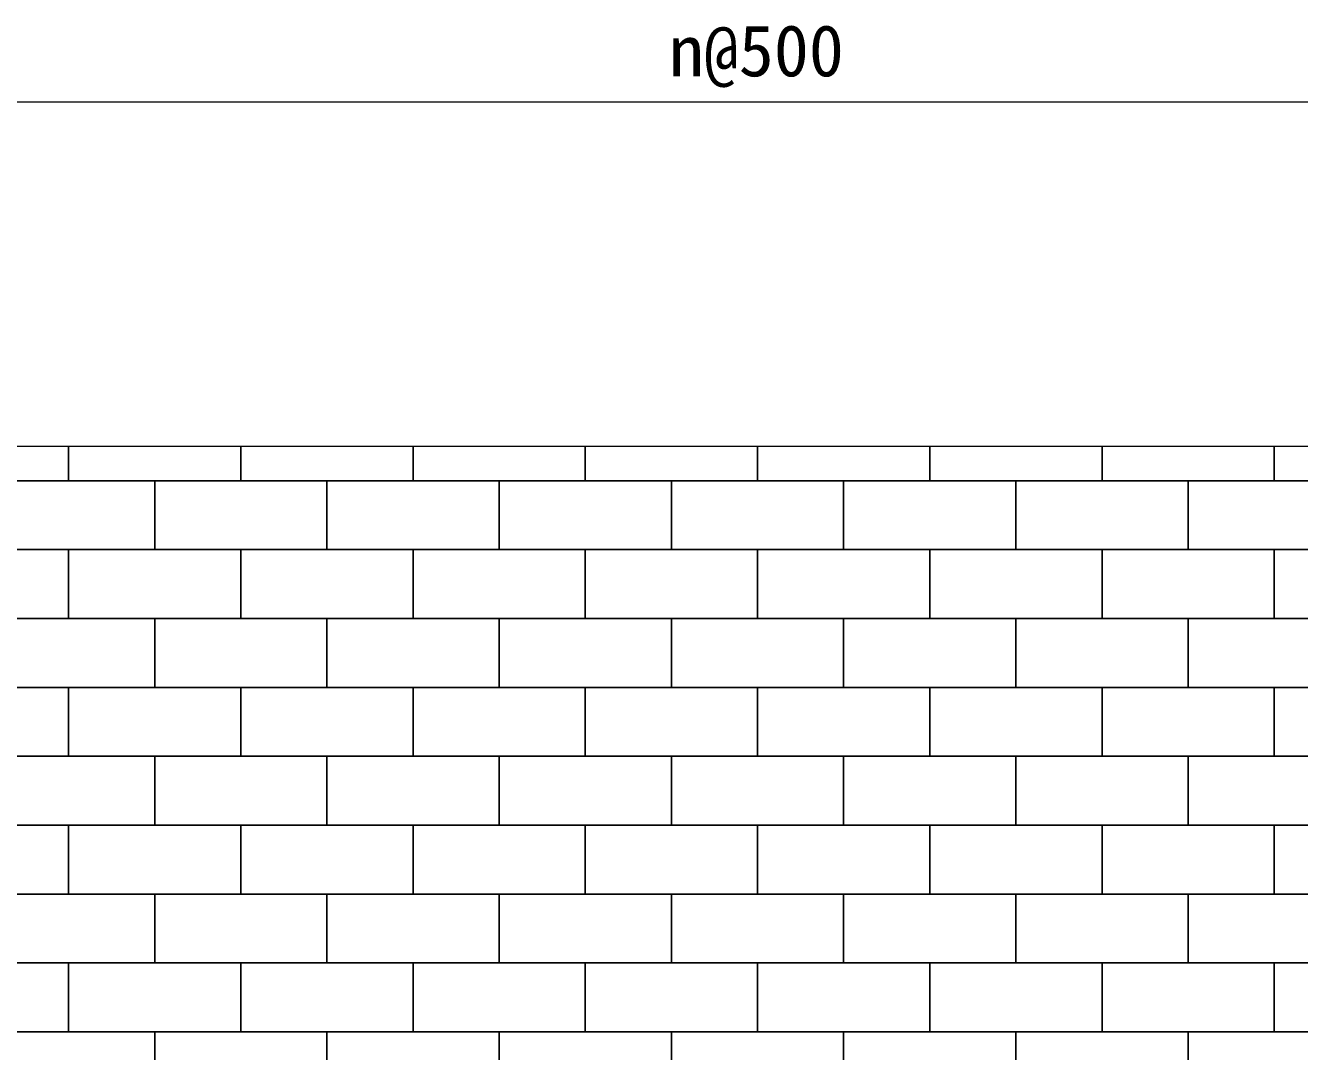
# Model space of a CAD drawing. Units: millimetres, scale not verified. Extents: x 1702 to 43752, y 1233 to 30933.
# Drawn here: x 25905 to 29603, y 22824 to 25803 of the extents above; entities that cross this region are included whole.
import ezdxf
from ezdxf.enums import TextEntityAlignment as Align

# ---------------------------------------------------------------- set-up
doc = ezdxf.new("R2010")
doc.units = ezdxf.units.MM
doc.header["$LTSCALE"] = 50
doc.layers.add('D-STR-DIM', color=7, linetype='Continuous', lineweight=13)
doc.layers.add('D-STR-STR（BLOCK）', color=1, linetype='Continuous', lineweight=13)
doc.styles.add('ＭＳ ゴシック', font='')
doc.styles.get('ＭＳ ゴシック').set_extended_font_data('MS Gothic')

msp = doc.modelspace()

# ---------------------------------------------------------------- linework, layer by layer
at = {"layer": 'D-STR-DIM'}
msp.add_line((23097.03, 25580.99), (32962.03, 25580.99), dxfattribs=at)
at = {"layer": 'D-STR-STR（BLOCK）'}
for p, q in [((25529.53, 24580.99), (26029.53, 24580.99)), ((26029.53, 24580.99), (26529.53, 24580.99)), ((26029.53, 24480.99), (26029.53, 24580.99)), ((26029.53, 24580.99), (26029.53, 24480.99)), ((26529.53, 24580.99), (26529.53, 24480.99)), ((26529.53, 24580.99), (27029.53, 24580.99)), ((26529.53, 24480.99), (26529.53, 24580.99)), ((27029.53, 24580.99), (27529.53, 24580.99)), ((27029.53, 24480.99), (27029.53, 24580.99)), ((27029.53, 24580.99), (27029.53, 24480.99)), ((27529.53, 24580.99), (28029.53, 24580.99)), ((27529.53, 24480.99), (27529.53, 24580.99)), ((27529.53, 24580.99), (27529.53, 24480.99)), ((28029.53, 24580.99), (28029.53, 24480.99)), ((28029.53, 24580.99), (28529.53, 24580.99)), ((28029.53, 24480.99), (28029.53, 24580.99)), ((28529.53, 24580.99), (29029.53, 24580.99)), ((28529.53, 24480.99), (28529.53, 24580.99)), ((28529.53, 24580.99), (28529.53, 24480.99)), ((29029.53, 24580.99), (29529.53, 24580.99)), ((29029.53, 24480.99), (29029.53, 24580.99)), ((29029.53, 24580.99), (29029.53, 24480.99)), ((29529.53, 24580.99), (29529.53, 24480.99)), ((29529.53, 24580.99), (30029.53, 24580.99)), ((29529.53, 24480.99), (29529.53, 24580.99)), ((26029.53, 24480.99), (25529.53, 24480.99)), ((25779.53, 24480.99), (26279.53, 24480.99)), ((26529.53, 24480.99), (26029.53, 24480.99)), ((26279.53, 24480.99), (26779.53, 24480.99)), ((26279.53, 24280.99), (26279.53, 24480.99)), ((26279.53, 24480.99), (26279.53, 24280.99)), ((27029.53, 24480.99), (26529.53, 24480.99)), ((26779.53, 24480.99), (26779.53, 24280.99)), ((26779.53, 24480.99), (27279.53, 24480.99)), ((26779.53, 24280.99), (26779.53, 24480.99)), ((27529.53, 24480.99), (27029.53, 24480.99)), ((27279.53, 24480.99), (27779.53, 24480.99)), ((27279.53, 24280.99), (27279.53, 24480.99)), ((27279.53, 24480.99), (27279.53, 24280.99)), ((28029.53, 24480.99), (27529.53, 24480.99)), ((27779.53, 24480.99), (28279.53, 24480.99)), ((27779.53, 24280.99), (27779.53, 24480.99)), ((27779.53, 24480.99), (27779.53, 24280.99)), ((28529.53, 24480.99), (28029.53, 24480.99)), ((28279.53, 24480.99), (28279.53, 24280.99)), ((28279.53, 24480.99), (28779.53, 24480.99)), ((28279.53, 24280.99), (28279.53, 24480.99)), ((29029.53, 24480.99), (28529.53, 24480.99)), ((28779.53, 24480.99), (29279.53, 24480.99)), ((28779.53, 24280.99), (28779.53, 24480.99)), ((28779.53, 24480.99), (28779.53, 24280.99)), ((29529.53, 24480.99), (29029.53, 24480.99)), ((29279.53, 24480.99), (29779.53, 24480.99)), ((29279.53, 24280.99), (29279.53, 24480.99)), ((29279.53, 24480.99), (29279.53, 24280.99)), ((30029.53, 24480.99), (29529.53, 24480.99)), ((25529.53, 24280.99), (26029.53, 24280.99)), ((26279.53, 24280.99), (25779.53, 24280.99)), ((26029.53, 24280.99), (26529.53, 24280.99)), ((26029.53, 24080.99), (26029.53, 24280.99)), ((26029.53, 24280.99), (26029.53, 24080.99)), ((26779.53, 24280.99), (26279.53, 24280.99)), ((26529.53, 24280.99), (26529.53, 24080.99)), ((26529.53, 24280.99), (27029.53, 24280.99)), ((26529.53, 24080.99), (26529.53, 24280.99)), ((27279.53, 24280.99), (26779.53, 24280.99)), ((27029.53, 24280.99), (27529.53, 24280.99)), ((27029.53, 24080.99), (27029.53, 24280.99)), ((27029.53, 24280.99), (27029.53, 24080.99)), ((27779.53, 24280.99), (27279.53, 24280.99)), ((27529.53, 24280.99), (28029.53, 24280.99)), ((27529.53, 24080.99), (27529.53, 24280.99)), ((27529.53, 24280.99), (27529.53, 24080.99)), ((28279.53, 24280.99), (27779.53, 24280.99)), ((28029.53, 24280.99), (28029.53, 24080.99)), ((28029.53, 24280.99), (28529.53, 24280.99)), ((28029.53, 24080.99), (28029.53, 24280.99)), ((28779.53, 24280.99), (28279.53, 24280.99)), ((28529.53, 24280.99), (29029.53, 24280.99)), ((28529.53, 24080.99), (28529.53, 24280.99)), ((28529.53, 24280.99), (28529.53, 24080.99)), ((29279.53, 24280.99), (28779.53, 24280.99)), ((29029.53, 24280.99), (29529.53, 24280.99)), ((29029.53, 24080.99), (29029.53, 24280.99)), ((29029.53, 24280.99), (29029.53, 24080.99)), ((29779.53, 24280.99), (29279.53, 24280.99)), ((29529.53, 24280.99), (29529.53, 24080.99)), ((29529.53, 24280.99), (30029.53, 24280.99)), ((29529.53, 24080.99), (29529.53, 24280.99)), ((26029.53, 24080.99), (25529.53, 24080.99)), ((25779.53, 24080.99), (26279.53, 24080.99)), ((26529.53, 24080.99), (26029.53, 24080.99)), ((26279.53, 24080.99), (26279.53, 23880.99)), ((26279.53, 24080.99), (26779.53, 24080.99)), ((26279.53, 23880.99), (26279.53, 24080.99)), ((27029.53, 24080.99), (26529.53, 24080.99)), ((26779.53, 24080.99), (27279.53, 24080.99)), ((26779.53, 23880.99), (26779.53, 24080.99)), ((26779.53, 24080.99), (26779.53, 23880.99)), ((27529.53, 24080.99), (27029.53, 24080.99)), ((27279.53, 24080.99), (27779.53, 24080.99)), ((27279.53, 23880.99), (27279.53, 24080.99)), ((27279.53, 24080.99), (27279.53, 23880.99)), ((28029.53, 24080.99), (27529.53, 24080.99)), ((27779.53, 24080.99), (27779.53, 23880.99)), ((27779.53, 24080.99), (28279.53, 24080.99)), ((27779.53, 23880.99), (27779.53, 24080.99)), ((28529.53, 24080.99), (28029.53, 24080.99)), ((28279.53, 24080.99), (28779.53, 24080.99)), ((28279.53, 23880.99), (28279.53, 24080.99)), ((28279.53, 24080.99), (28279.53, 23880.99)), ((29029.53, 24080.99), (28529.53, 24080.99)), ((28779.53, 24080.99), (29279.53, 24080.99)), ((28779.53, 23880.99), (28779.53, 24080.99)), ((28779.53, 24080.99), (28779.53, 23880.99)), ((29529.53, 24080.99), (29029.53, 24080.99)), ((29279.53, 24080.99), (29779.53, 24080.99)), ((29279.53, 23880.99), (29279.53, 24080.99)), ((29279.53, 24080.99), (29279.53, 23880.99)), ((30029.53, 24080.99), (29529.53, 24080.99)), ((25529.53, 23880.99), (26029.53, 23880.99)), ((26279.53, 23880.99), (25779.53, 23880.99)), ((26029.53, 23880.99), (26529.53, 23880.99)), ((26029.53, 23680.99), (26029.53, 23880.99)), ((26029.53, 23880.99), (26029.53, 23680.99)), ((26779.53, 23880.99), (26279.53, 23880.99)), ((26529.53, 23880.99), (26529.53, 23680.99)), ((26529.53, 23880.99), (27029.53, 23880.99)), ((26529.53, 23680.99), (26529.53, 23880.99)), ((27279.53, 23880.99), (26779.53, 23880.99)), ((27029.53, 23880.99), (27029.53, 23680.99)), ((27029.53, 23880.99), (27529.53, 23880.99)), ((27029.53, 23680.99), (27029.53, 23880.99)), ((27779.53, 23880.99), (27279.53, 23880.99)), ((27529.53, 23880.99), (28029.53, 23880.99)), ((27529.53, 23680.99), (27529.53, 23880.99)), ((27529.53, 23880.99), (27529.53, 23680.99)), ((28279.53, 23880.99), (27779.53, 23880.99)), ((28029.53, 23880.99), (28029.53, 23680.99)), ((28029.53, 23880.99), (28529.53, 23880.99)), ((28029.53, 23680.99), (28029.53, 23880.99)), ((28779.53, 23880.99), (28279.53, 23880.99)), ((28529.53, 23880.99), (29029.53, 23880.99)), ((28529.53, 23680.99), (28529.53, 23880.99)), ((28529.53, 23880.99), (28529.53, 23680.99)), ((29279.53, 23880.99), (28779.53, 23880.99)), ((29029.53, 23880.99), (29529.53, 23880.99)), ((29029.53, 23680.99), (29029.53, 23880.99)), ((29029.53, 23880.99), (29029.53, 23680.99)), ((29779.53, 23880.99), (29279.53, 23880.99)), ((29529.53, 23880.99), (29529.53, 23680.99)), ((29529.53, 23880.99), (30029.53, 23880.99)), ((29529.53, 23680.99), (29529.53, 23880.99)), ((26029.53, 23680.99), (25529.53, 23680.99)), ((25779.53, 23680.99), (26279.53, 23680.99)), ((26529.53, 23680.99), (26029.53, 23680.99)), ((26279.53, 23680.99), (26279.53, 23480.99)), ((26279.53, 23680.99), (26779.53, 23680.99)), ((26279.53, 23480.99), (26279.53, 23680.99)), ((27029.53, 23680.99), (26529.53, 23680.99)), ((26779.53, 23680.99), (27279.53, 23680.99)), ((26779.53, 23480.99), (26779.53, 23680.99)), ((26779.53, 23680.99), (26779.53, 23480.99)), ((27529.53, 23680.99), (27029.53, 23680.99)), ((27279.53, 23680.99), (27779.53, 23680.99)), ((27279.53, 23480.99), (27279.53, 23680.99)), ((27279.53, 23680.99), (27279.53, 23480.99)), ((28029.53, 23680.99), (27529.53, 23680.99)), ((27779.53, 23680.99), (27779.53, 23480.99)), ((27779.53, 23680.99), (28279.53, 23680.99)), ((27779.53, 23480.99), (27779.53, 23680.99)), ((28529.53, 23680.99), (28029.53, 23680.99)), ((28279.53, 23680.99), (28779.53, 23680.99)), ((28279.53, 23480.99), (28279.53, 23680.99)), ((28279.53, 23680.99), (28279.53, 23480.99)), ((29029.53, 23680.99), (28529.53, 23680.99)), ((28779.53, 23680.99), (29279.53, 23680.99)), ((28779.53, 23480.99), (28779.53, 23680.99)), ((28779.53, 23680.99), (28779.53, 23480.99)), ((29529.53, 23680.99), (29029.53, 23680.99)), ((29279.53, 23680.99), (29779.53, 23680.99)), ((29279.53, 23480.99), (29279.53, 23680.99)), ((29279.53, 23680.99), (29279.53, 23480.99)), ((30029.53, 23680.99), (29529.53, 23680.99)), ((25529.53, 23480.99), (26029.53, 23480.99)), ((26279.53, 23480.99), (25779.53, 23480.99)), ((26029.53, 23480.99), (26529.53, 23480.99)), ((26029.53, 23280.99), (26029.53, 23480.99)), ((26029.53, 23480.99), (26029.53, 23280.99)), ((26779.53, 23480.99), (26279.53, 23480.99)), ((26529.53, 23480.99), (26529.53, 23280.99)), ((26529.53, 23480.99), (27029.53, 23480.99)), ((26529.53, 23280.99), (26529.53, 23480.99)), ((27279.53, 23480.99), (26779.53, 23480.99)), ((27029.53, 23480.99), (27029.53, 23280.99)), ((27029.53, 23480.99), (27529.53, 23480.99)), ((27029.53, 23280.99), (27029.53, 23480.99)), ((27779.53, 23480.99), (27279.53, 23480.99)), ((27529.53, 23480.99), (28029.53, 23480.99)), ((27529.53, 23280.99), (27529.53, 23480.99)), ((27529.53, 23480.99), (27529.53, 23280.99)), ((28279.53, 23480.99), (27779.53, 23480.99)), ((28029.53, 23480.99), (28029.53, 23280.99)), ((28029.53, 23480.99), (28529.53, 23480.99)), ((28029.53, 23280.99), (28029.53, 23480.99)), ((28779.53, 23480.99), (28279.53, 23480.99)), ((28529.53, 23480.99), (29029.53, 23480.99)), ((28529.53, 23280.99), (28529.53, 23480.99)), ((28529.53, 23480.99), (28529.53, 23280.99)), ((29279.53, 23480.99), (28779.53, 23480.99)), ((29029.53, 23480.99), (29529.53, 23480.99)), ((29029.53, 23280.99), (29029.53, 23480.99)), ((29029.53, 23480.99), (29029.53, 23280.99)), ((29779.53, 23480.99), (29279.53, 23480.99)), ((29529.53, 23480.99), (29529.53, 23280.99)), ((29529.53, 23480.99), (30029.53, 23480.99)), ((29529.53, 23280.99), (29529.53, 23480.99)), ((26029.53, 23280.99), (25529.53, 23280.99)), ((25779.53, 23280.99), (26279.53, 23280.99)), ((26529.53, 23280.99), (26029.53, 23280.99)), ((26279.53, 23280.99), (26279.53, 23080.99)), ((26279.53, 23280.99), (26779.53, 23280.99)), ((26279.53, 23080.99), (26279.53, 23280.99)), ((27029.53, 23280.99), (26529.53, 23280.99)), ((26779.53, 23280.99), (27279.53, 23280.99)), ((26779.53, 23080.99), (26779.53, 23280.99)), ((26779.53, 23280.99), (26779.53, 23080.99)), ((27529.53, 23280.99), (27029.53, 23280.99)), ((27279.53, 23280.99), (27779.53, 23280.99)), ((27279.53, 23080.99), (27279.53, 23280.99)), ((27279.53, 23280.99), (27279.53, 23080.99)), ((28029.53, 23280.99), (27529.53, 23280.99)), ((27779.53, 23280.99), (27779.53, 23080.99)), ((27779.53, 23280.99), (28279.53, 23280.99)), ((27779.53, 23080.99), (27779.53, 23280.99)), ((28529.53, 23280.99), (28029.53, 23280.99)), ((28279.53, 23280.99), (28779.53, 23280.99)), ((28279.53, 23080.99), (28279.53, 23280.99)), ((28279.53, 23280.99), (28279.53, 23080.99)), ((29029.53, 23280.99), (28529.53, 23280.99)), ((28779.53, 23280.99), (29279.53, 23280.99)), ((28779.53, 23080.99), (28779.53, 23280.99)), ((28779.53, 23280.99), (28779.53, 23080.99)), ((29529.53, 23280.99), (29029.53, 23280.99)), ((29279.53, 23280.99), (29779.53, 23280.99)), ((29279.53, 23080.99), (29279.53, 23280.99)), ((29279.53, 23280.99), (29279.53, 23080.99)), ((30029.53, 23280.99), (29529.53, 23280.99)), ((25529.53, 23080.99), (26029.53, 23080.99)), ((26279.53, 23080.99), (25779.53, 23080.99)), ((26029.53, 23080.99), (26529.53, 23080.99)), ((26029.53, 22880.99), (26029.53, 23080.99)), ((26029.53, 23080.99), (26029.53, 22880.99)), ((26779.53, 23080.99), (26279.53, 23080.99)), ((26529.53, 23080.99), (26529.53, 22880.99)), ((26529.53, 23080.99), (27029.53, 23080.99)), ((26529.53, 22880.99), (26529.53, 23080.99)), ((27279.53, 23080.99), (26779.53, 23080.99)), ((27029.53, 23080.99), (27029.53, 22880.99)), ((27029.53, 23080.99), (27529.53, 23080.99)), ((27029.53, 22880.99), (27029.53, 23080.99)), ((27779.53, 23080.99), (27279.53, 23080.99)), ((27529.53, 23080.99), (28029.53, 23080.99)), ((27529.53, 22880.99), (27529.53, 23080.99)), ((27529.53, 23080.99), (27529.53, 22880.99)), ((28279.53, 23080.99), (27779.53, 23080.99)), ((28029.53, 23080.99), (28029.53, 22880.99)), ((28029.53, 23080.99), (28529.53, 23080.99)), ((28029.53, 22880.99), (28029.53, 23080.99)), ((28779.53, 23080.99), (28279.53, 23080.99)), ((28529.53, 23080.99), (29029.53, 23080.99)), ((28529.53, 22880.99), (28529.53, 23080.99)), ((28529.53, 23080.99), (28529.53, 22880.99)), ((29279.53, 23080.99), (28779.53, 23080.99)), ((29029.53, 23080.99), (29529.53, 23080.99)), ((29029.53, 22880.99), (29029.53, 23080.99)), ((29029.53, 23080.99), (29029.53, 22880.99)), ((29779.53, 23080.99), (29279.53, 23080.99)), ((29529.53, 23080.99), (29529.53, 22880.99)), ((29529.53, 23080.99), (30029.53, 23080.99)), ((29529.53, 22880.99), (29529.53, 23080.99)), ((26029.53, 22880.99), (25529.53, 22880.99)), ((25779.53, 22880.99), (26279.53, 22880.99)), ((26529.53, 22880.99), (26029.53, 22880.99)), ((26279.53, 22880.99), (26279.53, 22680.99)), ((26279.53, 22880.99), (26779.53, 22880.99)), ((26279.53, 22680.99), (26279.53, 22880.99)), ((27029.53, 22880.99), (26529.53, 22880.99)), ((26779.53, 22880.99), (27279.53, 22880.99)), ((26779.53, 22680.99), (26779.53, 22880.99)), ((26779.53, 22880.99), (26779.53, 22680.99)), ((27529.53, 22880.99), (27029.53, 22880.99)), ((27279.53, 22880.99), (27779.53, 22880.99)), ((27279.53, 22680.99), (27279.53, 22880.99)), ((27279.53, 22880.99), (27279.53, 22680.99)), ((28029.53, 22880.99), (27529.53, 22880.99)), ((27779.53, 22880.99), (27779.53, 22680.99)), ((27779.53, 22880.99), (28279.53, 22880.99)), ((27779.53, 22680.99), (27779.53, 22880.99)), ((28529.53, 22880.99), (28029.53, 22880.99)), ((28279.53, 22880.99), (28779.53, 22880.99)), ((28279.53, 22680.99), (28279.53, 22880.99)), ((28279.53, 22880.99), (28279.53, 22680.99)), ((29029.53, 22880.99), (28529.53, 22880.99)), ((28779.53, 22880.99), (29279.53, 22880.99)), ((28779.53, 22680.99), (28779.53, 22880.99)), ((28779.53, 22880.99), (28779.53, 22680.99)), ((29529.53, 22880.99), (29029.53, 22880.99)), ((29279.53, 22880.99), (29779.53, 22880.99)), ((29279.53, 22680.99), (29279.53, 22880.99)), ((29279.53, 22880.99), (29279.53, 22680.99)), ((30029.53, 22880.99), (29529.53, 22880.99))]:
    msp.add_line(p, q, dxfattribs=at)

# ---------------------------------------------------------------- texts
at = {"layer": 'D-STR-DIM', "style": 'ＭＳ ゴシック'}
msp.add_text('n@500', height=149.5, dxfattribs=at).set_placement((27771.69, 25610.11), align=Align.BOTTOM_LEFT)

doc.saveas('drawing.dxf')
